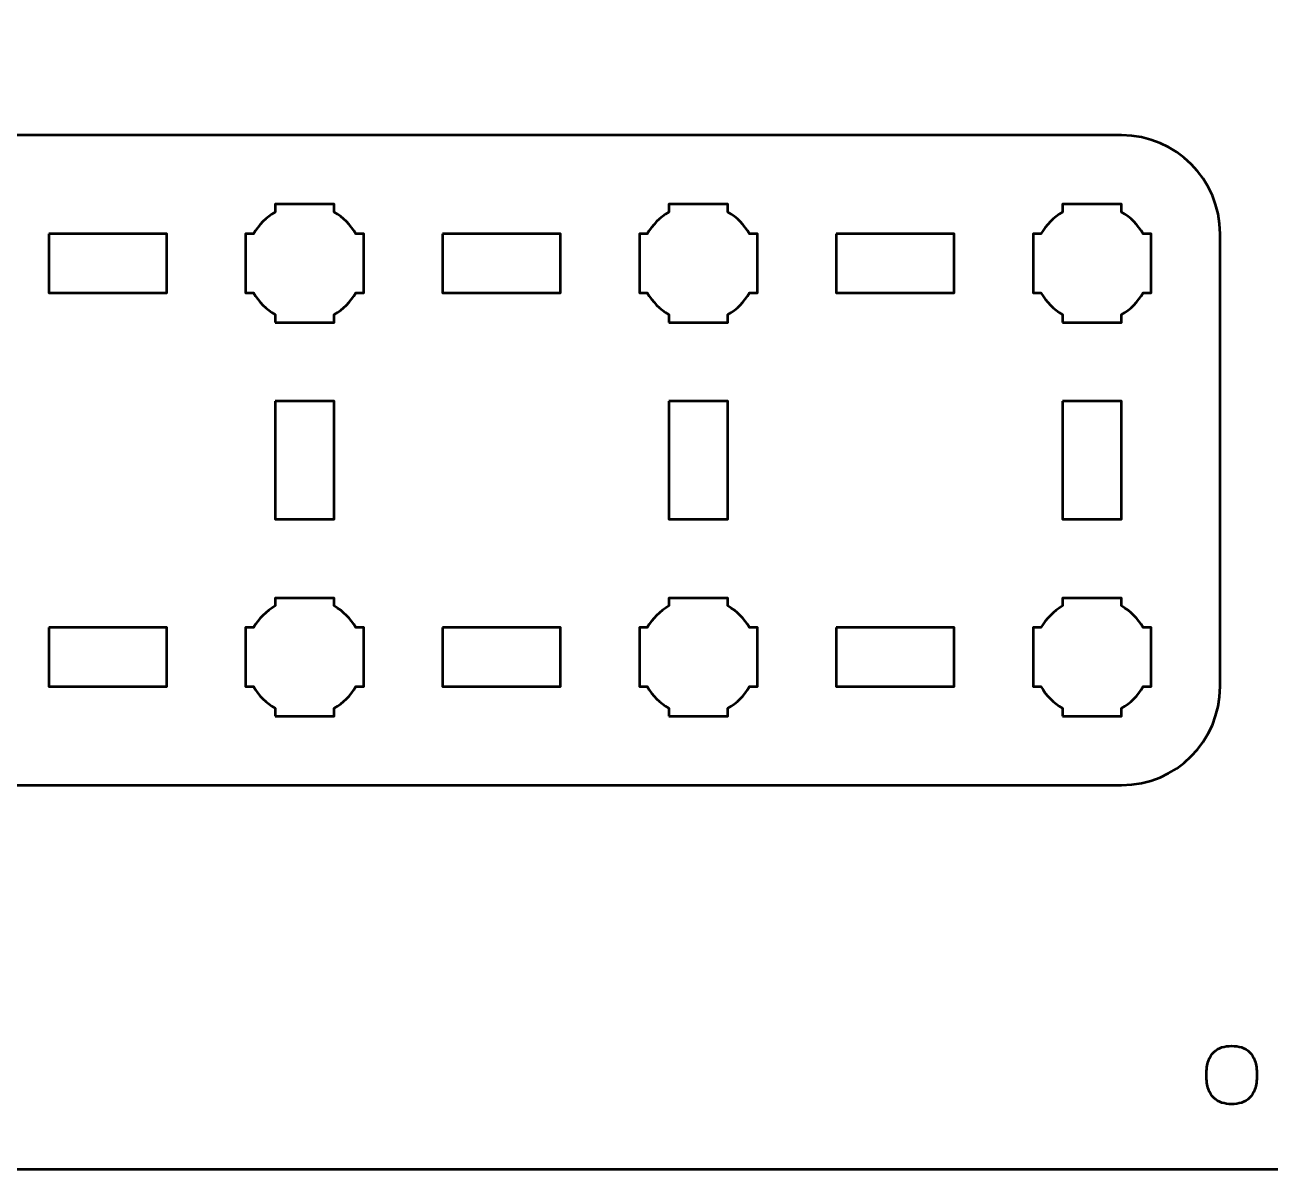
# Model space of a CAD drawing. Header units: centimetres. Extents: x -21 to 0, y -29.7 to 0.
# Drawn here: x -15.17 to -8.85, y -29.7 to -23.89 of the extents above; entities that cross this region are included whole.
import ezdxf

# ---------------------------------------------------------------- set-up
doc = ezdxf.new("R2010")
doc.units = ezdxf.units.CM
doc.header["$MEASUREMENT"] = 0
doc.layers.add('Layer 1', color=7, linetype='Continuous')

msp = doc.modelspace()

# ---------------------------------------------------------------- linework, layer by layer
at = {"layer": 'Layer 1', "color": 22, "lineweight": 53}
msp.add_open_spline([(-21.00003, -29.19995), (-21.00003, -29.19995), (-21.00003, -0.49992), (-21.00003, -0.49992), (-21.00003, -0.49992), (-21.00003, -0.22295), (-20.77694, 0.00004), (-20.49994, 0.00004), (-20.49994, 0.00004), (-20.49994, 0.00004), (-0.50008, 0.00004), (-0.50008, 0.00004), (-0.50008, 0.00004), (-0.22294, 0.00004), (0.00002, -0.22295), (0.00002, -0.49992), (0.00002, -0.49992), (0.00002, -0.49992), (0.00002, -29.19995), (0.00002, -29.19995), (0.00002, -29.19995), (0.00002, -29.47695), (-0.22294, -29.70004), (-0.50008, -29.70004), (-0.50008, -29.70004), (-0.50008, -29.70004), (-20.49994, -29.70004), (-20.49994, -29.70004), (-20.49994, -29.70004), (-20.77694, -29.70004), (-21.00003, -29.47695), (-21.00003, -29.19995)], degree=3, knots=[0, 0, 0, 0, 0.125, 0.125, 0.125, 0.125, 0.25, 0.25, 0.25, 0.25, 0.375, 0.375, 0.375, 0.375, 0.5, 0.5, 0.5, 0.5, 0.625, 0.625, 0.625, 0.625, 0.75, 0.75, 0.75, 0.75, 0.875, 0.875, 0.875, 0.875, 1, 1, 1, 1], dxfattribs=at)
at = {"layer": 'Layer 1', "color": 114, "lineweight": 53}
msp.add_open_spline([(-19.8999, -24.44996), (-19.8999, -24.44996), (-9.59995, -24.44996), (-9.59995, -24.44996), (-9.59995, -24.44996), (-9.32295, -24.44996), (-9.09999, -24.67306), (-9.09999, -24.95006), (-9.09999, -24.95006), (-9.09999, -24.95006), (-9.09999, -27.24998), (-9.09999, -27.24998), (-9.09999, -27.24998), (-9.09999, -27.52699), (-9.32295, -27.74994), (-9.59995, -27.74994), (-9.59995, -27.74994), (-9.59995, -27.74994), (-19.8999, -27.74994), (-19.8999, -27.74994), (-19.8999, -27.74994), (-20.1769, -27.74994), (-20.4, -27.52699), (-20.4, -27.24998), (-20.4, -27.24998), (-20.4, -27.24998), (-20.4, -24.95006), (-20.4, -24.95006), (-20.4, -24.95006), (-20.4, -24.67306), (-20.1769, -24.44996), (-19.8999, -24.44996)], degree=3, knots=[0, 0, 0, 0, 0.125, 0.125, 0.125, 0.125, 0.25, 0.25, 0.25, 0.25, 0.375, 0.375, 0.375, 0.375, 0.5, 0.5, 0.5, 0.5, 0.625, 0.625, 0.625, 0.625, 0.75, 0.75, 0.75, 0.75, 0.875, 0.875, 0.875, 0.875, 1, 1, 1, 1], dxfattribs=at)
at = {"layer": 'Layer 1', "lineweight": 53}
for points, knots in [([(-13.89995, -25.39999), (-13.89995, -25.39999), (-13.89995, -25.35988), (-13.89995, -25.35988), (-13.89995, -25.35988), (-13.94556, -25.33356), (-13.98345, -25.29554), (-14.00977, -25.25006), (-14.00977, -25.25006), (-14.00977, -25.25006), (-14.05002, -25.25006), (-14.05002, -25.25006), (-14.05002, -25.25006), (-14.05002, -25.25006), (-14.05002, -25.09999), (-14.05002, -25.09999), (-14.05002, -25.09999), (-14.05002, -25.09999), (-14.05002, -24.95006), (-14.05002, -24.95006), (-14.05002, -24.95006), (-14.05002, -24.95006), (-14.00977, -24.95006), (-14.00977, -24.95006), (-14.00977, -24.95006), (-13.98345, -24.90445), (-13.94556, -24.86652), (-13.89995, -24.8402), (-13.89995, -24.8402), (-13.89995, -24.8402), (-13.89995, -24.79999), (-13.89995, -24.79999), (-13.89995, -24.79999), (-13.89995, -24.79999), (-13.75002, -24.79999), (-13.75002, -24.79999), (-13.75002, -24.79999), (-13.75002, -24.79999), (-13.59994, -24.79999), (-13.59994, -24.79999), (-13.59994, -24.79999), (-13.59994, -24.79999), (-13.59994, -24.8402), (-13.59994, -24.8402), (-13.59994, -24.8402), (-13.55447, -24.86652), (-13.51644, -24.90445), (-13.49012, -24.95006), (-13.49012, -24.95006), (-13.49012, -24.95006), (-13.45001, -24.95006), (-13.45001, -24.95006), (-13.45001, -24.95006), (-13.45001, -24.95006), (-13.45001, -25.09999), (-13.45001, -25.09999), (-13.45001, -25.09999), (-13.45001, -25.09999), (-13.45001, -25.25006), (-13.45001, -25.25006), (-13.45001, -25.25006), (-13.45001, -25.25006), (-13.49012, -25.25006), (-13.49012, -25.25006), (-13.49012, -25.25006), (-13.51644, -25.29554), (-13.55447, -25.33356), (-13.59994, -25.35988), (-13.59994, -25.35988), (-13.59994, -25.35988), (-13.59994, -25.39999), (-13.59994, -25.39999), (-13.59994, -25.39999), (-13.59994, -25.39999), (-13.75002, -25.39999), (-13.75002, -25.39999), (-13.75002, -25.39999), (-13.75002, -25.39999), (-13.89995, -25.39999), (-13.89995, -25.39999)], [0, 0, 0, 0, 0.05, 0.05, 0.05, 0.05, 0.1, 0.1, 0.1, 0.1, 0.15, 0.15, 0.15, 0.15, 0.2, 0.2, 0.2, 0.2, 0.25, 0.25, 0.25, 0.25, 0.3, 0.3, 0.3, 0.3, 0.35, 0.35, 0.35, 0.35, 0.4, 0.4, 0.4, 0.4, 0.45, 0.45, 0.45, 0.45, 0.5, 0.5, 0.5, 0.5, 0.55, 0.55, 0.55, 0.55, 0.6, 0.6, 0.6, 0.6, 0.65, 0.65, 0.65, 0.65, 0.7, 0.7, 0.7, 0.7, 0.75, 0.75, 0.75, 0.75, 0.8, 0.8, 0.8, 0.8, 0.85, 0.85, 0.85, 0.85, 0.9, 0.9, 0.9, 0.9, 0.95, 0.95, 0.95, 0.95, 1, 1, 1, 1]), ([(-11.90002, -25.39999), (-11.90002, -25.39999), (-11.90002, -25.35988), (-11.90002, -25.35988), (-11.90002, -25.35988), (-11.9455, -25.33356), (-11.98353, -25.29554), (-12.00984, -25.25006), (-12.00984, -25.25006), (-12.00984, -25.25006), (-12.04995, -25.25006), (-12.04995, -25.25006), (-12.04995, -25.25006), (-12.04995, -25.25006), (-12.04995, -25.09999), (-12.04995, -25.09999), (-12.04995, -25.09999), (-12.04995, -25.09999), (-12.04995, -24.95006), (-12.04995, -24.95006), (-12.04995, -24.95006), (-12.04995, -24.95006), (-12.00984, -24.95006), (-12.00984, -24.95006), (-12.00984, -24.95006), (-11.98353, -24.90445), (-11.9455, -24.86652), (-11.90002, -24.8402), (-11.90002, -24.8402), (-11.90002, -24.8402), (-11.90002, -24.79999), (-11.90002, -24.79999), (-11.90002, -24.79999), (-11.90002, -24.79999), (-11.74995, -24.79999), (-11.74995, -24.79999), (-11.74995, -24.79999), (-11.74995, -24.79999), (-11.60002, -24.79999), (-11.60002, -24.79999), (-11.60002, -24.79999), (-11.60002, -24.79999), (-11.60002, -24.8402), (-11.60002, -24.8402), (-11.60002, -24.8402), (-11.55441, -24.86652), (-11.51652, -24.90445), (-11.4902, -24.95006), (-11.4902, -24.95006), (-11.4902, -24.95006), (-11.44995, -24.95006), (-11.44995, -24.95006), (-11.44995, -24.95006), (-11.44995, -24.95006), (-11.44995, -25.09999), (-11.44995, -25.09999), (-11.44995, -25.09999), (-11.44995, -25.09999), (-11.44995, -25.25006), (-11.44995, -25.25006), (-11.44995, -25.25006), (-11.44995, -25.25006), (-11.4902, -25.25006), (-11.4902, -25.25006), (-11.4902, -25.25006), (-11.51652, -25.29554), (-11.55441, -25.33356), (-11.60002, -25.35988), (-11.60002, -25.35988), (-11.60002, -25.35988), (-11.60002, -25.39999), (-11.60002, -25.39999), (-11.60002, -25.39999), (-11.60002, -25.39999), (-11.74995, -25.39999), (-11.74995, -25.39999), (-11.74995, -25.39999), (-11.74995, -25.39999), (-11.90002, -25.39999), (-11.90002, -25.39999)], [0, 0, 0, 0, 0.05, 0.05, 0.05, 0.05, 0.1, 0.1, 0.1, 0.1, 0.15, 0.15, 0.15, 0.15, 0.2, 0.2, 0.2, 0.2, 0.25, 0.25, 0.25, 0.25, 0.3, 0.3, 0.3, 0.3, 0.35, 0.35, 0.35, 0.35, 0.4, 0.4, 0.4, 0.4, 0.45, 0.45, 0.45, 0.45, 0.5, 0.5, 0.5, 0.5, 0.55, 0.55, 0.55, 0.55, 0.6, 0.6, 0.6, 0.6, 0.65, 0.65, 0.65, 0.65, 0.7, 0.7, 0.7, 0.7, 0.75, 0.75, 0.75, 0.75, 0.8, 0.8, 0.8, 0.8, 0.85, 0.85, 0.85, 0.85, 0.9, 0.9, 0.9, 0.9, 0.95, 0.95, 0.95, 0.95, 1, 1, 1, 1]), ([(-9.90006, -25.39999), (-9.90006, -25.39999), (-9.90006, -25.35988), (-9.90006, -25.35988), (-9.90006, -25.35988), (-9.94553, -25.33356), (-9.98345, -25.29554), (-10.00991, -25.25006), (-10.00991, -25.25006), (-10.00991, -25.25006), (-10.04999, -25.25006), (-10.04999, -25.25006), (-10.04999, -25.25006), (-10.04999, -25.25006), (-10.04999, -25.09999), (-10.04999, -25.09999), (-10.04999, -25.09999), (-10.04999, -25.09999), (-10.04999, -24.95006), (-10.04999, -24.95006), (-10.04999, -24.95006), (-10.04999, -24.95006), (-10.00991, -24.95006), (-10.00991, -24.95006), (-10.00991, -24.95006), (-9.98345, -24.90445), (-9.94553, -24.86652), (-9.90006, -24.8402), (-9.90006, -24.8402), (-9.90006, -24.8402), (-9.90006, -24.79999), (-9.90006, -24.79999), (-9.90006, -24.79999), (-9.90006, -24.79999), (-9.74998, -24.79999), (-9.74998, -24.79999), (-9.74998, -24.79999), (-9.74998, -24.79999), (-9.60005, -24.79999), (-9.60005, -24.79999), (-9.60005, -24.79999), (-9.60005, -24.79999), (-9.60005, -24.8402), (-9.60005, -24.8402), (-9.60005, -24.8402), (-9.55448, -24.86652), (-9.51655, -24.90445), (-9.49009, -24.95006), (-9.49009, -24.95006), (-9.49009, -24.95006), (-9.45002, -24.95006), (-9.45002, -24.95006), (-9.45002, -24.95006), (-9.45002, -24.95006), (-9.45002, -25.09999), (-9.45002, -25.09999), (-9.45002, -25.09999), (-9.45002, -25.09999), (-9.45002, -25.25006), (-9.45002, -25.25006), (-9.45002, -25.25006), (-9.45002, -25.25006), (-9.49009, -25.25006), (-9.49009, -25.25006), (-9.49009, -25.25006), (-9.51655, -25.29554), (-9.55448, -25.33356), (-9.60005, -25.35988), (-9.60005, -25.35988), (-9.60005, -25.35988), (-9.60005, -25.39999), (-9.60005, -25.39999), (-9.60005, -25.39999), (-9.60005, -25.39999), (-9.74998, -25.39999), (-9.74998, -25.39999), (-9.74998, -25.39999), (-9.74998, -25.39999), (-9.90006, -25.39999), (-9.90006, -25.39999)], [0, 0, 0, 0, 0.05, 0.05, 0.05, 0.05, 0.1, 0.1, 0.1, 0.1, 0.15, 0.15, 0.15, 0.15, 0.2, 0.2, 0.2, 0.2, 0.25, 0.25, 0.25, 0.25, 0.3, 0.3, 0.3, 0.3, 0.35, 0.35, 0.35, 0.35, 0.4, 0.4, 0.4, 0.4, 0.45, 0.45, 0.45, 0.45, 0.5, 0.5, 0.5, 0.5, 0.55, 0.55, 0.55, 0.55, 0.6, 0.6, 0.6, 0.6, 0.65, 0.65, 0.65, 0.65, 0.7, 0.7, 0.7, 0.7, 0.75, 0.75, 0.75, 0.75, 0.8, 0.8, 0.8, 0.8, 0.85, 0.85, 0.85, 0.85, 0.9, 0.9, 0.9, 0.9, 0.95, 0.95, 0.95, 0.95, 1, 1, 1, 1]), ([(-15.04993, -24.95006), (-15.04993, -24.95006), (-14.44993, -24.95006), (-14.44993, -24.95006), (-14.44993, -24.95006), (-14.44993, -24.95006), (-14.44993, -25.25006), (-14.44993, -25.25006), (-14.44993, -25.25006), (-14.44993, -25.25006), (-15.04993, -25.25006), (-15.04993, -25.25006), (-15.04993, -25.25006), (-15.04993, -25.25006), (-15.04993, -24.95006), (-15.04993, -24.95006)], [0, 0, 0, 0, 0.25, 0.25, 0.25, 0.25, 0.5, 0.5, 0.5, 0.5, 0.75, 0.75, 0.75, 0.75, 1, 1, 1, 1]), ([(-13.04996, -24.95006), (-13.04996, -24.95006), (-12.44996, -24.95006), (-12.44996, -24.95006), (-12.44996, -24.95006), (-12.44996, -24.95006), (-12.44996, -25.25006), (-12.44996, -25.25006), (-12.44996, -25.25006), (-12.44996, -25.25006), (-13.04996, -25.25006), (-13.04996, -25.25006), (-13.04996, -25.25006), (-13.04996, -25.25006), (-13.04996, -24.95006), (-13.04996, -24.95006)], [0, 0, 0, 0, 0.25, 0.25, 0.25, 0.25, 0.5, 0.5, 0.5, 0.5, 0.75, 0.75, 0.75, 0.75, 1, 1, 1, 1]), ([(-11.05004, -24.95006), (-11.05004, -24.95006), (-10.45004, -24.95006), (-10.45004, -24.95006), (-10.45004, -24.95006), (-10.45004, -24.95006), (-10.45004, -25.25006), (-10.45004, -25.25006), (-10.45004, -25.25006), (-10.45004, -25.25006), (-11.05004, -25.25006), (-11.05004, -25.25006), (-11.05004, -25.25006), (-11.05004, -25.25006), (-11.05004, -24.95006), (-11.05004, -24.95006)], [0, 0, 0, 0, 0.25, 0.25, 0.25, 0.25, 0.5, 0.5, 0.5, 0.5, 0.75, 0.75, 0.75, 0.75, 1, 1, 1, 1]), ([(-13.89995, -25.80001), (-13.89995, -25.80001), (-13.59994, -25.80001), (-13.59994, -25.80001), (-13.59994, -25.80001), (-13.59994, -25.80001), (-13.59994, -26.4), (-13.59994, -26.4), (-13.59994, -26.4), (-13.59994, -26.4), (-13.89995, -26.4), (-13.89995, -26.4), (-13.89995, -26.4), (-13.89995, -26.4), (-13.89995, -25.80001), (-13.89995, -25.80001)], [0, 0, 0, 0, 0.25, 0.25, 0.25, 0.25, 0.5, 0.5, 0.5, 0.5, 0.75, 0.75, 0.75, 0.75, 1, 1, 1, 1]), ([(-11.90002, -25.80001), (-11.90002, -25.80001), (-11.60002, -25.80001), (-11.60002, -25.80001), (-11.60002, -25.80001), (-11.60002, -25.80001), (-11.60002, -26.4), (-11.60002, -26.4), (-11.60002, -26.4), (-11.60002, -26.4), (-11.90002, -26.4), (-11.90002, -26.4), (-11.90002, -26.4), (-11.90002, -26.4), (-11.90002, -25.80001), (-11.90002, -25.80001)], [0, 0, 0, 0, 0.25, 0.25, 0.25, 0.25, 0.5, 0.5, 0.5, 0.5, 0.75, 0.75, 0.75, 0.75, 1, 1, 1, 1]), ([(-9.89992, -25.80001), (-9.89992, -25.80001), (-9.59991, -25.80001), (-9.59991, -25.80001), (-9.59991, -25.80001), (-9.59991, -25.80001), (-9.59991, -26.4), (-9.59991, -26.4), (-9.59991, -26.4), (-9.59991, -26.4), (-9.89992, -26.4), (-9.89992, -26.4), (-9.89992, -26.4), (-9.89992, -26.4), (-9.89992, -25.80001), (-9.89992, -25.80001)], [0, 0, 0, 0, 0.25, 0.25, 0.25, 0.25, 0.5, 0.5, 0.5, 0.5, 0.75, 0.75, 0.75, 0.75, 1, 1, 1, 1]), ([(-13.89995, -27.40006), (-13.89995, -27.40006), (-13.89995, -27.3598), (-13.89995, -27.3598), (-13.89995, -27.3598), (-13.94556, -27.33349), (-13.98345, -27.29546), (-14.00977, -27.24998), (-14.00977, -27.24998), (-14.00977, -27.24998), (-14.05002, -27.24998), (-14.05002, -27.24998), (-14.05002, -27.24998), (-14.05002, -27.24998), (-14.05002, -27.10005), (-14.05002, -27.10005), (-14.05002, -27.10005), (-14.05002, -27.10005), (-14.05002, -26.94998), (-14.05002, -26.94998), (-14.05002, -26.94998), (-14.05002, -26.94998), (-14.00977, -26.94998), (-14.00977, -26.94998), (-14.00977, -26.94998), (-13.98345, -26.90451), (-13.94556, -26.86648), (-13.89995, -26.84016), (-13.89995, -26.84016), (-13.89995, -26.84016), (-13.89995, -26.80005), (-13.89995, -26.80005), (-13.89995, -26.80005), (-13.89995, -26.80005), (-13.75002, -26.80005), (-13.75002, -26.80005), (-13.75002, -26.80005), (-13.75002, -26.80005), (-13.59994, -26.80005), (-13.59994, -26.80005), (-13.59994, -26.80005), (-13.59994, -26.80005), (-13.59994, -26.84016), (-13.59994, -26.84016), (-13.59994, -26.84016), (-13.55447, -26.86648), (-13.51644, -26.90451), (-13.49012, -26.94998), (-13.49012, -26.94998), (-13.49012, -26.94998), (-13.45001, -26.94998), (-13.45001, -26.94998), (-13.45001, -26.94998), (-13.45001, -26.94998), (-13.45001, -27.10005), (-13.45001, -27.10005), (-13.45001, -27.10005), (-13.45001, -27.10005), (-13.45001, -27.24998), (-13.45001, -27.24998), (-13.45001, -27.24998), (-13.45001, -27.24998), (-13.49012, -27.24998), (-13.49012, -27.24998), (-13.49012, -27.24998), (-13.51644, -27.29546), (-13.55447, -27.33349), (-13.59994, -27.3598), (-13.59994, -27.3598), (-13.59994, -27.3598), (-13.59994, -27.40006), (-13.59994, -27.40006), (-13.59994, -27.40006), (-13.59994, -27.40006), (-13.75002, -27.40006), (-13.75002, -27.40006), (-13.75002, -27.40006), (-13.75002, -27.40006), (-13.89995, -27.40006), (-13.89995, -27.40006)], [0, 0, 0, 0, 0.05, 0.05, 0.05, 0.05, 0.1, 0.1, 0.1, 0.1, 0.15, 0.15, 0.15, 0.15, 0.2, 0.2, 0.2, 0.2, 0.25, 0.25, 0.25, 0.25, 0.3, 0.3, 0.3, 0.3, 0.35, 0.35, 0.35, 0.35, 0.4, 0.4, 0.4, 0.4, 0.45, 0.45, 0.45, 0.45, 0.5, 0.5, 0.5, 0.5, 0.55, 0.55, 0.55, 0.55, 0.6, 0.6, 0.6, 0.6, 0.65, 0.65, 0.65, 0.65, 0.7, 0.7, 0.7, 0.7, 0.75, 0.75, 0.75, 0.75, 0.8, 0.8, 0.8, 0.8, 0.85, 0.85, 0.85, 0.85, 0.9, 0.9, 0.9, 0.9, 0.95, 0.95, 0.95, 0.95, 1, 1, 1, 1]), ([(-11.90002, -27.40006), (-11.90002, -27.40006), (-11.90002, -27.3598), (-11.90002, -27.3598), (-11.90002, -27.3598), (-11.9455, -27.33349), (-11.98353, -27.29546), (-12.00984, -27.24998), (-12.00984, -27.24998), (-12.00984, -27.24998), (-12.04995, -27.24998), (-12.04995, -27.24998), (-12.04995, -27.24998), (-12.04995, -27.24998), (-12.04995, -27.10005), (-12.04995, -27.10005), (-12.04995, -27.10005), (-12.04995, -27.10005), (-12.04995, -26.94998), (-12.04995, -26.94998), (-12.04995, -26.94998), (-12.04995, -26.94998), (-12.00984, -26.94998), (-12.00984, -26.94998), (-12.00984, -26.94998), (-11.98353, -26.90451), (-11.9455, -26.86648), (-11.90002, -26.84016), (-11.90002, -26.84016), (-11.90002, -26.84016), (-11.90002, -26.80005), (-11.90002, -26.80005), (-11.90002, -26.80005), (-11.90002, -26.80005), (-11.74995, -26.80005), (-11.74995, -26.80005), (-11.74995, -26.80005), (-11.74995, -26.80005), (-11.60002, -26.80005), (-11.60002, -26.80005), (-11.60002, -26.80005), (-11.60002, -26.80005), (-11.60002, -26.84016), (-11.60002, -26.84016), (-11.60002, -26.84016), (-11.55441, -26.86648), (-11.51652, -26.90451), (-11.4902, -26.94998), (-11.4902, -26.94998), (-11.4902, -26.94998), (-11.44995, -26.94998), (-11.44995, -26.94998), (-11.44995, -26.94998), (-11.44995, -26.94998), (-11.44995, -27.10005), (-11.44995, -27.10005), (-11.44995, -27.10005), (-11.44995, -27.10005), (-11.44995, -27.24998), (-11.44995, -27.24998), (-11.44995, -27.24998), (-11.44995, -27.24998), (-11.4902, -27.24998), (-11.4902, -27.24998), (-11.4902, -27.24998), (-11.51652, -27.29546), (-11.55441, -27.33349), (-11.60002, -27.3598), (-11.60002, -27.3598), (-11.60002, -27.3598), (-11.60002, -27.40006), (-11.60002, -27.40006), (-11.60002, -27.40006), (-11.60002, -27.40006), (-11.74995, -27.40006), (-11.74995, -27.40006), (-11.74995, -27.40006), (-11.74995, -27.40006), (-11.90002, -27.40006), (-11.90002, -27.40006)], [0, 0, 0, 0, 0.05, 0.05, 0.05, 0.05, 0.1, 0.1, 0.1, 0.1, 0.15, 0.15, 0.15, 0.15, 0.2, 0.2, 0.2, 0.2, 0.25, 0.25, 0.25, 0.25, 0.3, 0.3, 0.3, 0.3, 0.35, 0.35, 0.35, 0.35, 0.4, 0.4, 0.4, 0.4, 0.45, 0.45, 0.45, 0.45, 0.5, 0.5, 0.5, 0.5, 0.55, 0.55, 0.55, 0.55, 0.6, 0.6, 0.6, 0.6, 0.65, 0.65, 0.65, 0.65, 0.7, 0.7, 0.7, 0.7, 0.75, 0.75, 0.75, 0.75, 0.8, 0.8, 0.8, 0.8, 0.85, 0.85, 0.85, 0.85, 0.9, 0.9, 0.9, 0.9, 0.95, 0.95, 0.95, 0.95, 1, 1, 1, 1]), ([(-9.90006, -27.40006), (-9.90006, -27.40006), (-9.90006, -27.3598), (-9.90006, -27.3598), (-9.90006, -27.3598), (-9.94553, -27.33349), (-9.98345, -27.29546), (-10.00991, -27.24998), (-10.00991, -27.24998), (-10.00991, -27.24998), (-10.04999, -27.24998), (-10.04999, -27.24998), (-10.04999, -27.24998), (-10.04999, -27.24998), (-10.04999, -27.10005), (-10.04999, -27.10005), (-10.04999, -27.10005), (-10.04999, -27.10005), (-10.04999, -26.94998), (-10.04999, -26.94998), (-10.04999, -26.94998), (-10.04999, -26.94998), (-10.00991, -26.94998), (-10.00991, -26.94998), (-10.00991, -26.94998), (-9.98345, -26.90451), (-9.94553, -26.86648), (-9.90006, -26.84016), (-9.90006, -26.84016), (-9.90006, -26.84016), (-9.90006, -26.80005), (-9.90006, -26.80005), (-9.90006, -26.80005), (-9.90006, -26.80005), (-9.74998, -26.80005), (-9.74998, -26.80005), (-9.74998, -26.80005), (-9.74998, -26.80005), (-9.60005, -26.80005), (-9.60005, -26.80005), (-9.60005, -26.80005), (-9.60005, -26.80005), (-9.60005, -26.84016), (-9.60005, -26.84016), (-9.60005, -26.84016), (-9.55448, -26.86648), (-9.51655, -26.90451), (-9.49009, -26.94998), (-9.49009, -26.94998), (-9.49009, -26.94998), (-9.45002, -26.94998), (-9.45002, -26.94998), (-9.45002, -26.94998), (-9.45002, -26.94998), (-9.45002, -27.10005), (-9.45002, -27.10005), (-9.45002, -27.10005), (-9.45002, -27.10005), (-9.45002, -27.24998), (-9.45002, -27.24998), (-9.45002, -27.24998), (-9.45002, -27.24998), (-9.49009, -27.24998), (-9.49009, -27.24998), (-9.49009, -27.24998), (-9.51655, -27.29546), (-9.55448, -27.33349), (-9.60005, -27.3598), (-9.60005, -27.3598), (-9.60005, -27.3598), (-9.60005, -27.40006), (-9.60005, -27.40006), (-9.60005, -27.40006), (-9.60005, -27.40006), (-9.74998, -27.40006), (-9.74998, -27.40006), (-9.74998, -27.40006), (-9.74998, -27.40006), (-9.90006, -27.40006), (-9.90006, -27.40006)], [0, 0, 0, 0, 0.05, 0.05, 0.05, 0.05, 0.1, 0.1, 0.1, 0.1, 0.15, 0.15, 0.15, 0.15, 0.2, 0.2, 0.2, 0.2, 0.25, 0.25, 0.25, 0.25, 0.3, 0.3, 0.3, 0.3, 0.35, 0.35, 0.35, 0.35, 0.4, 0.4, 0.4, 0.4, 0.45, 0.45, 0.45, 0.45, 0.5, 0.5, 0.5, 0.5, 0.55, 0.55, 0.55, 0.55, 0.6, 0.6, 0.6, 0.6, 0.65, 0.65, 0.65, 0.65, 0.7, 0.7, 0.7, 0.7, 0.75, 0.75, 0.75, 0.75, 0.8, 0.8, 0.8, 0.8, 0.85, 0.85, 0.85, 0.85, 0.9, 0.9, 0.9, 0.9, 0.95, 0.95, 0.95, 0.95, 1, 1, 1, 1]), ([(-15.04993, -26.94998), (-15.04993, -26.94998), (-14.44993, -26.94998), (-14.44993, -26.94998), (-14.44993, -26.94998), (-14.44993, -26.94998), (-14.44993, -27.24998), (-14.44993, -27.24998), (-14.44993, -27.24998), (-14.44993, -27.24998), (-15.04993, -27.24998), (-15.04993, -27.24998), (-15.04993, -27.24998), (-15.04993, -27.24998), (-15.04993, -26.94998), (-15.04993, -26.94998)], [0, 0, 0, 0, 0.25, 0.25, 0.25, 0.25, 0.5, 0.5, 0.5, 0.5, 0.75, 0.75, 0.75, 0.75, 1, 1, 1, 1]), ([(-13.04996, -26.94998), (-13.04996, -26.94998), (-12.44996, -26.94998), (-12.44996, -26.94998), (-12.44996, -26.94998), (-12.44996, -26.94998), (-12.44996, -27.24998), (-12.44996, -27.24998), (-12.44996, -27.24998), (-12.44996, -27.24998), (-13.04996, -27.24998), (-13.04996, -27.24998), (-13.04996, -27.24998), (-13.04996, -27.24998), (-13.04996, -26.94998), (-13.04996, -26.94998)], [0, 0, 0, 0, 0.25, 0.25, 0.25, 0.25, 0.5, 0.5, 0.5, 0.5, 0.75, 0.75, 0.75, 0.75, 1, 1, 1, 1]), ([(-11.05004, -26.94998), (-11.05004, -26.94998), (-10.45004, -26.94998), (-10.45004, -26.94998), (-10.45004, -26.94998), (-10.45004, -26.94998), (-10.45004, -27.24998), (-10.45004, -27.24998), (-10.45004, -27.24998), (-10.45004, -27.24998), (-11.05004, -27.24998), (-11.05004, -27.24998), (-11.05004, -27.24998), (-11.05004, -27.24998), (-11.05004, -26.94998), (-11.05004, -26.94998)], [0, 0, 0, 0, 0.25, 0.25, 0.25, 0.25, 0.5, 0.5, 0.5, 0.5, 0.75, 0.75, 0.75, 0.75, 1, 1, 1, 1])]:
    msp.add_open_spline(points, degree=3, knots=knots, dxfattribs=at)
at = {"layer": 'Layer 1', "color": 30, "lineweight": 53}
msp.add_open_spline([(-9.04113, -29.36992), (-9.02335, -29.37001), (-9.0068, -29.36776), (-8.99137, -29.36296), (-8.99137, -29.36296), (-8.97594, -29.35816), (-8.9623, -29.35016), (-8.95063, -29.33897), (-8.95063, -29.33897), (-8.93887, -29.32778), (-8.92975, -29.31263), (-8.92307, -29.29344), (-8.92307, -29.29344), (-8.91649, -29.27434), (-8.9131, -29.25054), (-8.913, -29.22204), (-8.913, -29.22204), (-8.9131, -29.19363), (-8.91649, -29.16992), (-8.92307, -29.15092), (-8.92307, -29.15092), (-8.92975, -29.13191), (-8.93887, -29.11677), (-8.95063, -29.10557), (-8.95063, -29.10557), (-8.9623, -29.09447), (-8.97594, -29.08648), (-8.99137, -29.08168), (-8.99137, -29.08168), (-9.0068, -29.07688), (-9.02335, -29.07462), (-9.04113, -29.07472), (-9.04113, -29.07472), (-9.05872, -29.07462), (-9.07528, -29.07688), (-9.09071, -29.08168), (-9.09071, -29.08168), (-9.10614, -29.08648), (-9.11968, -29.09447), (-9.13144, -29.10557), (-9.13144, -29.10557), (-9.1432, -29.11677), (-9.15242, -29.13191), (-9.1591, -29.15092), (-9.1591, -29.15092), (-9.16578, -29.16992), (-9.16917, -29.19363), (-9.16926, -29.22204), (-9.16926, -29.22204), (-9.16917, -29.25054), (-9.16578, -29.27434), (-9.1591, -29.29344), (-9.1591, -29.29344), (-9.15242, -29.31263), (-9.1432, -29.32778), (-9.13144, -29.33897), (-9.13144, -29.33897), (-9.11968, -29.35016), (-9.10614, -29.35816), (-9.09071, -29.36296), (-9.09071, -29.36296), (-9.07528, -29.36776), (-9.05872, -29.37001), (-9.04113, -29.36992)], degree=3, knots=[0, 0, 0, 0, 0.0625, 0.0625, 0.0625, 0.0625, 0.125, 0.125, 0.125, 0.125, 0.1875, 0.1875, 0.1875, 0.1875, 0.25, 0.25, 0.25, 0.25, 0.3125, 0.3125, 0.3125, 0.3125, 0.375, 0.375, 0.375, 0.375, 0.4375, 0.4375, 0.4375, 0.4375, 0.5, 0.5, 0.5, 0.5, 0.5625, 0.5625, 0.5625, 0.5625, 0.625, 0.625, 0.625, 0.625, 0.6875, 0.6875, 0.6875, 0.6875, 0.75, 0.75, 0.75, 0.75, 0.8125, 0.8125, 0.8125, 0.8125, 0.875, 0.875, 0.875, 0.875, 0.9375, 0.9375, 0.9375, 0.9375, 1, 1, 1, 1], dxfattribs=at)
msp.add_open_spline([(-9.04113, -29.36992), (-9.02335, -29.37001), (-9.0068, -29.36776), (-8.99137, -29.36296), (-8.99137, -29.36296), (-8.97594, -29.35816), (-8.9623, -29.35016), (-8.95063, -29.33897), (-8.95063, -29.33897), (-8.93887, -29.32778), (-8.92975, -29.31263), (-8.92307, -29.29344), (-8.92307, -29.29344), (-8.91649, -29.27434), (-8.9131, -29.25054), (-8.913, -29.22204), (-8.913, -29.22204), (-8.9131, -29.19363), (-8.91649, -29.16992), (-8.92307, -29.15092), (-8.92307, -29.15092), (-8.92975, -29.13191), (-8.93887, -29.11677), (-8.95063, -29.10557), (-8.95063, -29.10557), (-8.9623, -29.09447), (-8.97594, -29.08648), (-8.99137, -29.08168), (-8.99137, -29.08168), (-9.0068, -29.07688), (-9.02335, -29.07462), (-9.04113, -29.07472), (-9.04113, -29.07472), (-9.05872, -29.07462), (-9.07528, -29.07688), (-9.09071, -29.08168), (-9.09071, -29.08168), (-9.10614, -29.08648), (-9.11968, -29.09447), (-9.13144, -29.10557), (-9.13144, -29.10557), (-9.1432, -29.11677), (-9.15242, -29.13191), (-9.1591, -29.15092), (-9.1591, -29.15092), (-9.16578, -29.16992), (-9.16917, -29.19363), (-9.16926, -29.22204), (-9.16926, -29.22204), (-9.16917, -29.25054), (-9.16578, -29.27434), (-9.1591, -29.29344), (-9.1591, -29.29344), (-9.15242, -29.31263), (-9.1432, -29.32778), (-9.13144, -29.33897), (-9.13144, -29.33897), (-9.11968, -29.35016), (-9.10614, -29.35816), (-9.09071, -29.36296), (-9.09071, -29.36296), (-9.07528, -29.36776), (-9.05872, -29.37001), (-9.04113, -29.36992)], degree=3, knots=[0, 0, 0, 0, 0.0625, 0.0625, 0.0625, 0.0625, 0.125, 0.125, 0.125, 0.125, 0.1875, 0.1875, 0.1875, 0.1875, 0.25, 0.25, 0.25, 0.25, 0.3125, 0.3125, 0.3125, 0.3125, 0.375, 0.375, 0.375, 0.375, 0.4375, 0.4375, 0.4375, 0.4375, 0.5, 0.5, 0.5, 0.5, 0.5625, 0.5625, 0.5625, 0.5625, 0.625, 0.625, 0.625, 0.625, 0.6875, 0.6875, 0.6875, 0.6875, 0.75, 0.75, 0.75, 0.75, 0.8125, 0.8125, 0.8125, 0.8125, 0.875, 0.875, 0.875, 0.875, 0.9375, 0.9375, 0.9375, 0.9375, 1, 1, 1, 1], dxfattribs=at)

doc.saveas('drawing.dxf')
